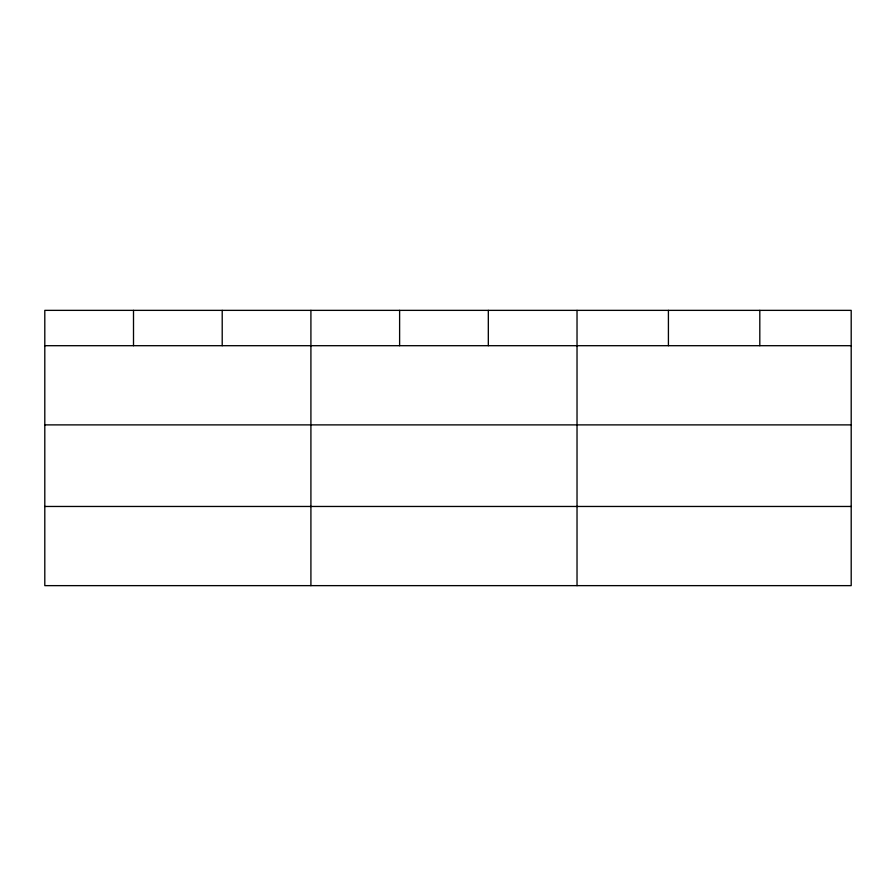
<?xml version="1.0" encoding="UTF-8"?>
<svg xmlns="http://www.w3.org/2000/svg" width="896" height="896" viewBox="0 0 896 896"><rect width="100%" height="100%" fill="white"/><g stroke="black" fill="none" stroke-linecap="round" stroke-linejoin="round"><path stroke-width="1.34" d="M851.2 424.883L851.2 310.363L44.8 310.363L44.8 585.637L851.2 585.637L851.2 424.883L44.8 424.883M44.8 345.699L851.2 345.699M44.8 506.464L851.2 506.464M759.808 310.363L759.808 345.699M668.416 310.363L668.416 345.699M577.024 310.363L577.024 585.637M488.32 310.363L488.32 345.699M399.616 310.363L399.616 345.699M310.912 310.363L310.912 585.637M222.208 310.363L222.208 345.699M133.504 310.363L133.504 345.699"/></g></svg>
